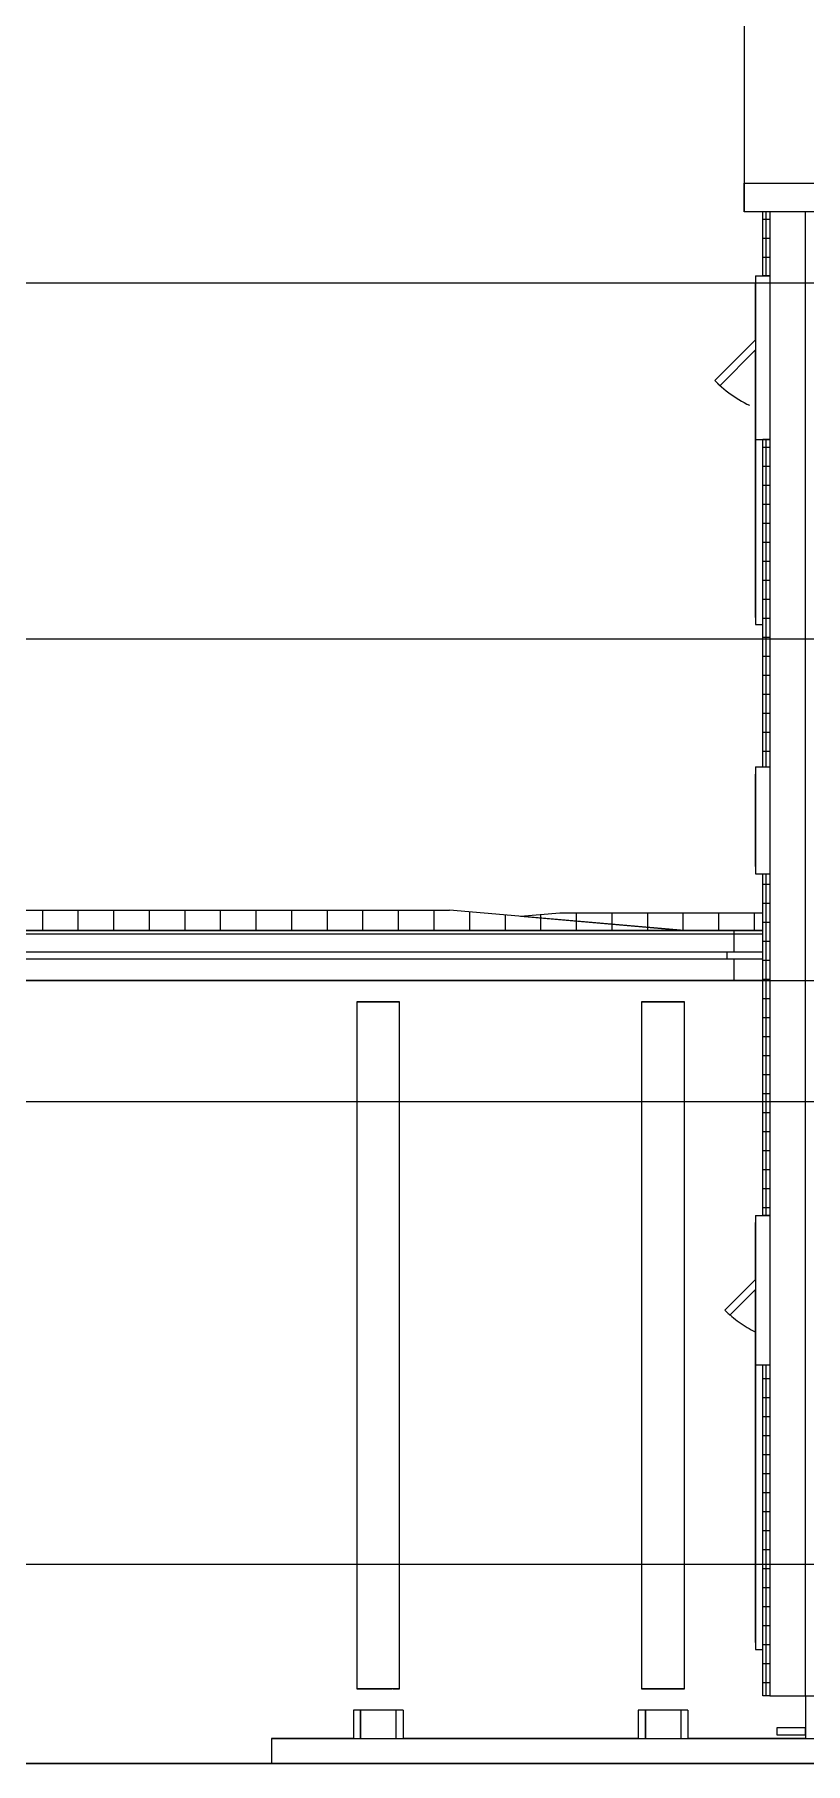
# Model space of a CAD drawing. Extents: x 692141 to 693595, y 1492301 to 1494225.
# Drawn here: x 692284.69 to 692290.11, y 1492374.81 to 1492386.96 of the extents above; entities that cross this region are included whole.
import ezdxf

# ---------------------------------------------------------------- set-up
doc = ezdxf.new("R2010")
doc.units = 0
doc.header["$MEASUREMENT"] = 0
for name, pattern in [('Centre', [7937.5, 1587.5, -1190.625, 3968.75, -1190.625]), ('Dash 0_6 mm', [3000, 1500, -1500]), ('Dash 0_6 mm_5_', [600, 300, -300]), ('Grid Line', [5556.25, 3175, -793.75, 793.75, -793.75])]:
    doc.linetypes.add(name, pattern=pattern)
for name, color, linetype, lineweight in [('A-COLS', 52, 'Continuous', 5), ('A-FLOR', 192, 'Continuous', 5), ('A-FLOR-LEVL', 8, 'Grid Line', 5), ('A-GENM', 13, 'Continuous', 5), ('A-GLAZ', 151, 'Continuous', 5), ('A-GLAZ-CWMG', 51, 'Continuous', 5), ('A-ROOF', 132, 'Continuous', 5), ('A-ROOF-OTLN', 132, 'Continuous', 5), ('A-ROOF-PATT', 132, 'Continuous', 5), ('A-WALL-PATT', 111, 'Continuous', 5)]:
    doc.layers.add(name, color=color, linetype=linetype, lineweight=lineweight)

# ---------------------------------------------------------------- blocks, each defined once
blk = doc.blocks.new('M_Round Column - 300mm Diameter-11754-500_ELEVATION 4')
at = {"layer": 'A-COLS', "color": 7}
for p, q in [((29199.30002449211, 5350.000000000031), (29199.30002449211, 525.0000000000019)), ((29349.30002449234, 5349.999999999999), (29199.30002449234, 5349.999999999999)), ((29199.30002449234, 5349.999999999999), (29499.30002449233, 5349.999999999999)), ((29499.30002449233, 5349.999999999999), (29349.30002449234, 5349.999999999999)), ((29499.30002449209, 525.0000000000019), (29499.30002449209, 5350.000000000031)), ((29199.30002449234, 524.9999999999986), (29447.52913458413, 524.9999999999986)), ((29349.30002449234, 524.9999999999986), (29199.30002449234, 524.9999999999986)), ((29499.30002449233, 524.9999999999986), (29349.30002449234, 524.9999999999986)), ((29452.6576200333, 524.9999999999986), (29499.30002449233, 524.9999999999986))]:
    blk.add_line(p, q, dxfattribs=at)
blk = doc.blocks.new('M_Round Column - 300mm Diameter-V137-500_ELEVATION 4')
at = {"layer": 'A-COLS', "color": 7}
for p, q in [((31199.30002449212, 5350.000000000031), (31199.30002449212, 525.0000000000019)), ((31349.30002449234, 5349.999999999999), (31199.30002449234, 5349.999999999999)), ((31199.30002449234, 5349.999999999999), (31499.30002449233, 5349.999999999999)), ((31499.30002449233, 5349.999999999999), (31349.30002449234, 5349.999999999999)), ((31499.30002449212, 525.0000000000019), (31499.30002449212, 5350.000000000031)), ((31199.30002449234, 524.9999999999986), (31499.30002449233, 524.9999999999986)), ((31349.30002449234, 524.9999999999986), (31199.30002449234, 524.9999999999986)), ((31499.30002449233, 524.9999999999986), (31349.30002449234, 524.9999999999986))]:
    blk.add_line(p, q, dxfattribs=at)
blk = doc.blocks.new('M_Chamfered Column - 350 x 350mm-12974-500_ELEVATION 4')
at = {"layer": 'A-COLS', "color": 7}
for p, q in [((29174.30002449233, 374.9999999999992), (29174.30002449233, 174.9999999999883)), ((29225.30002449234, 374.9999999999992), (29174.30002449233, 374.9999999999992)), ((29225.30002449233, 374.9999999999992), (29225.30002449233, 174.9999999999883)), ((29225.30002449234, 174.9999999999883), (29225.30002449234, 374.9999999999992)), ((29473.30002449234, 374.9999999999992), (29225.30002449234, 374.9999999999992)), ((29473.30002449233, 374.9999999999992), (29473.30002449233, 174.9999999999883)), ((29473.30002449234, 374.9999999999992), (29473.30002449234, 174.9999999999883)), ((29524.30002449234, 374.9999999999992), (29473.30002449234, 374.9999999999992)), ((29524.30002449234, 374.9999999999992), (29524.30002449234, 174.9999999999883))]:
    blk.add_line(p, q, dxfattribs=at)
blk = doc.blocks.new('HAVI-DC_R19_AR_801_WALK WAY ROOF_rvt-2-500_ELEVATION 4')
at = {"layer": 'A-ROOF-PATT'}
h = blk.add_hatch(dxfattribs=at)
h.set_pattern_fill('FP_98', color=8, style=0, pattern_type=2)
h.set_pattern_definition([(90, (0, -800.193), (-250, 1.530808498934192e-14), [])])
h.paths.add_polyline_path([(31499.30002449215, 5850.190991877155), (29849.30002449221, 5994.547286694955), (22125.70584769498, 5994.547286694955), (22125.70584769498, 5850.190991877155), (30498.67053138822, 5850.190991877155)], flags=0)
h = blk.add_hatch(dxfattribs=at)
h.set_pattern_fill('FP_99', color=8, style=0, pattern_type=2)
h.set_pattern_definition([(90, (0, -1315.432), (-250, 1.530808498934192e-14), [])])
h.paths.add_polyline_path([(32049.6473471228, 5850.190991877155), (32049.64734712279, 5974.862367840418), (30624.30037240957, 5974.862367840418), (30349.3000244922, 5950.802954931979), (31499.3000244922, 5850.190991877155)], flags=0)
at = {"layer": 'A-ROOF', "color": 7}
for p, q in [((22125.70584769518, 5994.547286694941), (29849.30002449241, 5994.547286694939)), ((31499.30002449234, 5850.190991877169), (29849.30002449241, 5994.54728669494)), ((30349.30002449239, 5950.802954931982), (30624.30037240975, 5974.862367840436)), ((30624.30037240975, 5974.862367840438), (32049.64734712294, 5974.862367840436)), ((22125.70584769518, 5850.190991877169), (31499.30002449234, 5850.190991877169)), ((22125.70584769518, 5850.000000000001), (31849.30002449233, 5850.000000000001)), ((30349.30002449239, 5950.802954931983), (31499.30002449238, 5850.190991877169)), ((31499.30002449238, 5850.190991877169), (32049.64734712294, 5850.190991877169)), ((31849.30002449238, 5850.000000000001), (32049.64734712294, 5850.000000000001)), ((31849.30002449233, 5826.000000000001), (31849.30002449233, 5850.000000000001)), ((31849.30002449238, 5826.000000000001), (31849.30002449238, 5850.000000000001)), ((31849.30002449233, 5826.000000000001), (22125.70584769518, 5826.000000000001)), ((32049.64734712294, 5826.000000000001), (31849.30002449238, 5826.000000000001))]:
    blk.add_line(p, q, dxfattribs=at)
at = {"layer": 'A-ROOF-OTLN', "color": 7}
for p, q in [((31849.30002449233, 5850.000000000001), (22125.70584769518, 5850.000000000001)), ((31849.30002449232, 5700.000000000002), (31849.30002449232, 5850.000000000001)), ((31849.30002449236, 5700.000000000002), (31849.30002449236, 5850.000000000001)), ((32049.64734712295, 5850.000000000001), (31849.30002449239, 5850.000000000001)), ((31799.30002449233, 5700), (22125.70584769518, 5700)), ((31849.30002449233, 5700.000000000002), (22125.70584769518, 5700.000000000002)), ((31849.30002449232, 5650.000000000001), (22125.70584769518, 5650.000000000001)), ((31799.30002449232, 5650.000000000001), (22125.70584769518, 5650.000000000001)), ((31799.30002449231, 5650.000000000001), (31799.30002449231, 5700.000000000002)), ((31799.30002449237, 5650.000000000001), (31799.30002449237, 5700.000000000002)), ((32049.64734712294, 5700), (31799.30002449239, 5700)), ((32049.64734712295, 5650.000000000001), (31799.30002449237, 5650.000000000001)), ((32049.64734712295, 5700.000000000002), (31849.30002449239, 5700.000000000002)), ((31849.30002449232, 5500.000000000002), (31849.30002449232, 5650.000000000001)), ((31849.30002449236, 5500.000000000002), (31849.30002449236, 5650.000000000001)), ((32049.64734712294, 5650.000000000001), (31849.30002449238, 5650.000000000001)), ((22125.70584769517, 5500), (29049.30002449238, 5500)), ((31849.30002449233, 5500.000000000002), (22125.70584769518, 5500.000000000002)), ((29049.30002449242, 5500), (32049.64734712294, 5500)), ((32049.64734712295, 5500.000000000002), (31849.30002449239, 5500.000000000002))]:
    blk.add_line(p, q, dxfattribs=at)
at = {"lineweight": 5}
for name, p in [('M_Round Column - 300mm Diameter-11754-500_ELEVATION 4', (0, 0)), ('M_Round Column - 300mm Diameter-V137-500_ELEVATION 4', (0, 0)), ('M_Chamfered Column - 350 x 350mm-12974-500_ELEVATION 4', (0, 0)), ('M_Chamfered Column - 350 x 350mm-12974-500_ELEVATION 4', (1999.999999999998, 0))]:
    blk.add_blockref(name, p, dxfattribs=at)
blk = doc.blocks.new('Window_Awning_Single_Glass Panel - 600 x 900 mm-97666-500_ELEVATION 4')
at = {"layer": 'A-GLAZ', "color": 250}
for p, q in [((31999.64734712297, 10000.00000000002), (31713.25124405505, 9713.603896932107)), ((31748.60658311438, 9678.24855787278), (31999.64734712299, 9929.289321881392)), ((31713.25124405505, 9713.603896932107), (31748.60658311438, 9678.24855787278))]:
    blk.add_line(p, q, dxfattribs=at)
at = {"layer": 'A-GLAZ', "color": 47, "linetype": 'Dash 0_6 mm_5_'}
blk.add_arc((32349.64734712295, 10350), 899.9999999999992, 224.9999999999998, 246.9104406165702, dxfattribs=at)
blk = doc.blocks.new('HAVI-DC_R19_AR_103_LEVEL 2 FLOOR_rvt-2-500_ELEVATION 4')
at = {"lineweight": 5}
blk.add_blockref('Window_Awning_Single_Glass Panel - 600 x 900 mm-97666-500_ELEVATION 4', (0, 0), dxfattribs=at)
blk = doc.blocks.new('M_Rectangular Column - 300 x 300mm-V143-500_ELEVATION 4')
at = {"layer": 'A-COLS'}
for p, q in [((32349.63631146728, 475.0000000000063), (32349.63631146728, 174.9999999999889)), ((32649.63631146728, 174.9999999999888), (32649.63631146728, 475.000000000006))]:
    blk.add_line(p, q, dxfattribs=at)
blk = doc.blocks.new('Window_Awning_Single_Glass Panel - 900 x 800 mm-742665-500_ELEVATION 4')
at = {"layer": 'A-GLAZ', "color": 250}
for p, q in [((31999.64734712273, 3400.00000000128), (31783.96192217358, 3184.314575052141)), ((31819.31726123291, 3148.959235992813), (31999.64734712279, 3329.289321882694)), ((31783.96192217358, 3184.314575052141), (31819.31726123291, 3148.959235992813))]:
    blk.add_line(p, q, dxfattribs=at)
at = {"layer": 'A-GLAZ', "color": 47, "linetype": 'Dash 0_6 mm'}
blk.add_arc((32349.64734712282, 3750.000000001377), 799.9999999999995, 224.9999999999994, 243.8871228468171, dxfattribs=at)
blk = doc.blocks.new('Rectangular Mullion - 50 x 200-177366-500_ELEVATION 4')
at = {"layer": 'A-GLAZ-CWMG', "color": 7}
for p, q in [((32349.6363114673, 250), (32149.6444857, 250)), ((32149.6444857, 250), (32149.6444857, 200)), ((32349.6444857, 200), (32349.6444857, 250)), ((32149.6444857, 200), (32349.6363114673, 200))]:
    blk.add_line(p, q, dxfattribs=at)
blk = doc.blocks.new('METAL SHEET WINDOW OPENING - 2200 x 0600-287257-500_ELEVATION 4')
at = {"layer": 'A-GENM', "color": 7}
for p, q in [((31999.64734712282, 7000.000000000002), (32099.64734712285, 7000.000000000002)), ((31999.64734712282, 7000.000000000003), (31999.64734712282, 6250.000000000006)), ((31999.64734712283, 6300.000000000005), (31999.64734712283, 6950.000000000002)), ((31999.64734712282, 6250.000000000006), (32099.64734712285, 6250.000000000006))]:
    blk.add_line(p, q, dxfattribs=at)
blk = doc.blocks.new('METAL SHEET WINDOW OPENING - 2200 x 0900-287115-500_ELEVATION 4')
at = {"layer": 'A-GENM', "color": 7}
for p, q in [((31999.64734712282, 3850.000000001375), (32099.64734712285, 3850.000000001375)), ((31999.64734712282, 3850.000000001376), (31999.64734712282, 2800.00000000138)), ((31999.64734712283, 3400.000000001317), (31999.64734712283, 3800.000000001376)), ((31999.64734712283, 2850.00000000138), (31999.64734712283, 3329.289321882673)), ((31999.64734712282, 2800.00000000138), (32099.64734712285, 2800.00000000138))]:
    blk.add_line(p, q, dxfattribs=at)
blk = doc.blocks.new('METAL SHEET WINDOW OPENING - 2500 x 2900-248184-500_ELEVATION 4')
at = {"layer": 'A-GENM', "color": 7}
for p, q in [((31999.64734712314, 3850.000000001378), (32049.64734712309, 3850.000000001378)), ((31999.64734712314, 3850.000000001378), (31999.64734712314, 3400.00000000165)), ((31999.64734712316, 3400.000000001694), (31999.64734712316, 3800.000000001377)), ((31999.64734712314, 3329.289321883005), (31999.64734712314, 800.0000000013829)), ((31999.64734712316, 850.0000000013829), (31999.64734712316, 3329.289321883006)), ((31999.64734712314, 800.0000000013829), (32049.647347123, 800.0000000013829))]:
    blk.add_line(p, q, dxfattribs=at)

msp = doc.modelspace()

# ---------------------------------------------------------------- hatches: boundary and pattern name
at = {"layer": 'A-WALL-PATT'}
h = msp.add_hatch(dxfattribs=at)
h.set_pattern_fill('FP_45', color=8, scale=0.001, style=0, pattern_type=2)
h.set_pattern_definition([(0, (692289.8330634233, 1492382.324227746), (0, 0.133526), []), (90, (692289.8330634233, 1492382.324227746), (-0.15, 9.184850993605149e-18), [])])
h.paths.add_polyline_path([(692289.8580637705, 1492375.288383747), (692289.8580637705, 1492377.613383746), (692289.8080637704, 1492377.613383746), (692289.8080637704, 1492375.288383747)], flags=0)
h.paths.add_polyline_path([(692289.8080637704, 1492378.663383747), (692289.8580637705, 1492378.663383747), (692289.8580637705, 1492381.063383746), (692289.8080637704, 1492381.063383746), (692289.8080637704, 1492380.224180716)], flags=0)
h.paths.add_polyline_path([(692289.8580637705, 1492381.813383746), (692289.8580637705, 1492384.113383746), (692289.8080637704, 1492384.113383746), (692289.8080637704, 1492381.813383746), (692289.8291646879, 1492381.813383746)], flags=0)
h.paths.add_polyline_path([(692289.8080637704, 1492385.263383746), (692289.8580637705, 1492385.263383746), (692289.8525715276, 1492385.713383746), (692289.8080637704, 1492385.713383746)], flags=0)
h.paths.add_polyline_path([(692289.8580637705, 1492387.049750566), (692289.8580637705, 1492389.360070762), (692289.8080637704, 1492389.360070762), (692289.8080637704, 1492387.049750566), (692289.8362611918, 1492387.049750566)], flags=0)
h = msp.add_hatch(dxfattribs=at)
h.set_pattern_fill('FP_41', color=8, scale=0.001, style=0, pattern_type=2)
h.set_pattern_definition([(90, (692296.1080524233, 1492374.813383746), (-0.5, 3.061616997868383e-17), [])])
h.paths.add_polyline_path([(692289.8580637705, 1492375.288383747), (692296.1080527348, 1492375.288383747), (692296.1080527348, 1492385.713383746), (692289.8580637705, 1492385.713383746), (692289.8580637705, 1492375.355746503)], flags=0)

# ---------------------------------------------------------------- linework, layer by layer
at = {"layer": 'A-FLOR', "color": 90, "lineweight": 9}
msp.add_line((692717.3624908916, 1492374.813383746), (692229.6700198601, 1492374.813383746), dxfattribs=at)
at = {"layer": 'A-FLOR-LEVL', "linetype": 'Centre'}
for p, q in [((692278.3000830481, 1492385.213383747), (692547.7862502306, 1492385.213383747)), ((692278.3000830481, 1492382.713383747), (692547.7862502306, 1492382.713383747)), ((692278.3000830481, 1492380.313383746), (692547.7862502306, 1492380.313383746)), ((692278.3000830481, 1492379.463383747), (692547.7862502306, 1492379.463383747)), ((692278.3000830481, 1492376.213383747), (692544.7862502306, 1492376.213383747)), ((692278.3000830481, 1492374.813383746), (692724.9906739572, 1492374.813383746))]:
    msp.add_line(p, q, dxfattribs=at)
at = {"layer": 'A-WALL-PATT', "color": 8}
for p, q in [((692289.6780637704, 1492387.049750566), (692289.6780637704, 1492385.914147714)), ((692289.6780637704, 1492385.914147714), (692290.2380637705, 1492385.914147714)), ((692289.6780637704, 1492385.914147714), (692289.6780637704, 1492385.713383746)), ((692289.6780637704, 1492385.913383747), (692300.6880527348, 1492385.913383747)), ((692289.6780637704, 1492385.713383746), (692289.6780637704, 1492385.913383747)), ((692300.6880527348, 1492385.713383746), (692289.6780637704, 1492385.713383746)), ((692290.2380637705, 1492385.713383746), (692289.6780637704, 1492385.713383746)), ((692289.8080637704, 1492385.263383746), (692289.8080637704, 1492385.713383746)), ((692289.8080637704, 1492385.263383746), (692289.8080637704, 1492385.713383746)), ((692289.8080637704, 1492385.263383746), (692289.8080637704, 1492385.713383746)), ((692296.1080527348, 1492385.713383746), (692289.8580637705, 1492385.713383746)), ((692289.8580637705, 1492385.713383746), (692289.8580637705, 1492375.288383747)), ((692289.8580637705, 1492385.713383746), (692289.8580637705, 1492385.263383746)), ((692289.8580637705, 1492385.713383746), (692289.8580637705, 1492385.263383746)), ((692289.8580637705, 1492385.713383746), (692289.8580637705, 1492385.263383746)), ((692289.7580637705, 1492385.263383746), (692289.8580637705, 1492385.263383746)), ((692289.7580637705, 1492385.263383746), (692289.7580637705, 1492384.813383746)), ((692289.7580637705, 1492385.263383746), (692289.8580637705, 1492385.263383746)), ((692289.7580637705, 1492385.263383746), (692289.7580637705, 1492384.113383746)), ((692289.7580637705, 1492384.813383746), (692289.7580637705, 1492385.213383746)), ((692289.7580637705, 1492384.813383746), (692289.7580637705, 1492385.213383746)), ((692289.8080637704, 1492385.263383746), (692289.8580637705, 1492385.263383746)), ((692289.8080637704, 1492385.263383746), (692289.8580637705, 1492385.263383746)), ((692289.8080637704, 1492385.263383746), (692289.8580637705, 1492385.263383746)), ((692289.8080637704, 1492385.263383746), (692289.8580637705, 1492385.263383746)), ((692289.8080637704, 1492385.263383746), (692289.8580637705, 1492385.263383746)), ((692289.8080637704, 1492385.263383746), (692289.8580637705, 1492385.263383746)), ((692289.8580637705, 1492385.263383746), (692289.8080637704, 1492385.263383746)), ((692289.7580637705, 1492384.742673068), (692289.7580637705, 1492382.813383746)), ((692289.7580637705, 1492382.863383746), (692289.7580637705, 1492384.742673068)), ((692289.7580637705, 1492384.163383747), (692289.7580637705, 1492384.742673068)), ((692289.7580637705, 1492384.113383746), (692289.8580637705, 1492384.113383746)), ((692289.8080637704, 1492381.813383746), (692289.8080637704, 1492384.113383746)), ((692289.8580637705, 1492384.113383746), (692289.8080637704, 1492384.113383746)), ((692289.8080637704, 1492384.113383746), (692289.8580637705, 1492384.113383746)), ((692289.8080637704, 1492384.113383746), (692289.8580637705, 1492384.113383746)), ((692289.8080637704, 1492381.813383746), (692289.8080637704, 1492384.113383746)), ((692289.8580637705, 1492384.113383746), (692289.8580637705, 1492381.813383746)), ((692289.8580637705, 1492384.113383746), (692289.8580637705, 1492381.813383746)), ((692289.7580637705, 1492382.813383746), (692289.8080637704, 1492382.813383746)), ((692289.8080637704, 1492381.813383746), (692289.8080637704, 1492382.813383746)), ((692289.8580637705, 1492382.813383746), (692289.8580637705, 1492381.813383746)), ((692289.8080637704, 1492378.663383747), (692289.8080637704, 1492381.063383746)), ((692289.8080637704, 1492378.663383747), (692289.8080637704, 1492381.063383746)), ((692289.8080637704, 1492378.663383747), (692289.8080637704, 1492381.063383746)), ((692289.8580637705, 1492381.063383746), (692289.8580637705, 1492378.663383747)), ((692289.8580637705, 1492381.063383746), (692289.8580637705, 1492378.663383747)), ((692289.8580637705, 1492381.063383746), (692289.8580637705, 1492378.663383747)), ((692289.8080637704, 1492378.663383747), (692289.8580637705, 1492378.663383747)), ((692289.8080637704, 1492378.663383747), (692289.8580637705, 1492378.663383747)), ((692289.8580637705, 1492378.663383747), (692289.8080637704, 1492378.663383747)), ((692289.8080637704, 1492375.288383747), (692289.8080637704, 1492377.613383746)), ((692289.8080637704, 1492377.613383746), (692289.8580637705, 1492377.613383746)), ((692289.8080637704, 1492377.613383746), (692289.8580637705, 1492377.613383746)), ((692289.8080637704, 1492377.613383746), (692289.8580637705, 1492377.613383746)), ((692289.8080637704, 1492375.288383747), (692289.8080637704, 1492377.613383746)), ((692289.8080637704, 1492375.288383747), (692289.8080637704, 1492377.613383746)), ((692289.8580637705, 1492377.613383746), (692289.8580637705, 1492375.288383747)), ((692289.8580637705, 1492377.613383746), (692289.8580637705, 1492375.288383747)), ((692289.8580637705, 1492377.613383746), (692289.8580637705, 1492375.288383747)), ((692289.8580637705, 1492375.288383747), (692289.8080637704, 1492375.288383747)), ((692289.8580637705, 1492375.288383747), (692289.8080637704, 1492375.288383747)), ((692289.8580637705, 1492375.288383747), (692289.8080637704, 1492375.288383747)), ((692289.8580637705, 1492375.288383747), (692296.1080527348, 1492375.288383747)), ((692286.3573691251, 1492374.988383747), (692286.3573691251, 1492374.813383746)), ((692286.9314104642, 1492374.988383747), (692286.3573691251, 1492374.988383747)), ((692286.3573691251, 1492374.988383747), (692295.4179180651, 1492374.988383747)), ((692286.3573691251, 1492374.988383747), (692286.3573691251, 1492374.813383746)), ((692288.9320622204, 1492374.988383747), (692287.2817985115, 1492374.988383747)), ((692290.1078554323, 1492374.988383747), (692289.2825073618, 1492374.988383747)), ((692289.9080609089, 1492374.988383747), (692290.1080527348, 1492374.988383747)), ((692286.363548353, 1492374.813383746), (692286.3573691251, 1492374.813383746)), ((692286.382081601, 1492374.813383746), (692286.3635507546, 1492374.813383746)), ((692286.4129450014, 1492374.813383746), (692286.3820880003, 1492374.813383746)), ((692286.4561005433, 1492374.813383746), (692286.4129579441, 1492374.813383746)), ((692286.5114948994, 1492374.813383746), (692286.456122421, 1492374.813383746)), ((692286.5790596033, 1492374.813383746), (692286.5115280651, 1492374.813383746)), ((692286.6587111421, 1492374.813383746), (692286.5791063776, 1492374.813383746)), ((692286.750351062, 1492374.813383746), (692286.6587738093, 1492374.813383746)), ((692286.8538660902, 1492374.813383746), (692286.7504318653, 1492374.813383746)), ((692286.9691282745, 1492374.813383746), (692286.8539672266, 1492374.813383746)), ((692287.0959951428, 1492374.813383746), (692286.9692518895, 1492374.813383746)), ((692287.234309878, 1492374.813383746), (692287.0961433246, 1492374.813383746)), ((692287.3839015128, 1492374.813383746), (692287.234484653, 1492374.813383746)), ((692287.5445851408, 1492374.813383746), (692287.3841048393, 1492374.813383746)), ((692287.7161621441, 1492374.813383746), (692287.5448189048, 1492374.813383746)), ((692287.8984204403, 1492374.813383746), (692287.716428154, 1492374.813383746)), ((692288.0911347438, 1492374.813383746), (692287.8987204222, 1492374.813383746)), ((692288.2940668445, 1492374.813383746), (692288.0914703365, 1492374.813383746)), ((692288.5069659022, 1492374.813383746), (692288.2944395957, 1492374.813383746)), ((692288.7295687564, 1492374.813383746), (692288.507377263, 1492374.813383746)), ((692288.9616002522, 1492374.813383746), (692288.7300200787, 1492374.813383746)), ((692289.2027735799, 1492374.813383746), (692288.9620927832, 1492374.813383746)), ((692289.4527906294, 1492374.813383746), (692289.2033084593, 1492374.813383746)), ((692289.7113423595, 1492374.813383746), (692289.4533688859, 1492374.813383746)), ((692289.9781091792, 1492374.813383746), (692289.7119649063, 1492374.813383746)), ((692290.2527613424, 1492374.813383746), (692289.9787768123, 1492374.813383746))]:
    msp.add_line(p, q, dxfattribs=at)

# ---------------------------------------------------------------- block references
at = {"color": 130, "lineweight": 5, "xscale": 0.001, "yscale": 0.001, "zscale": 0.001}
msp.add_blockref('HAVI-DC_R19_AR_801_WALK WAY ROOF_rvt-2-500_ELEVATION 4', (692257.7584164233, 1492374.813383746), dxfattribs=at)
at = {"layer": 'A-WALL-PATT', "color": 8}
for name, xscale, yscale, zscale in [('HAVI-DC_R19_AR_103_LEVEL 2 FLOOR_rvt-2-500_ELEVATION 4', 0.001, 0.001, 0.001), ('METAL SHEET WINDOW OPENING - 2200 x 0600-287257-500_ELEVATION 4', 0.001, 0.001, 0.001), ('METAL SHEET WINDOW OPENING - 2200 x 0900-287115-500_ELEVATION 4', 0.001, 0.001, 0.001), ('METAL SHEET WINDOW OPENING - 2500 x 2900-248184-500_ELEVATION 4', 0.001, 0.001, 0.001), ('Window_Awning_Single_Glass Panel - 900 x 800 mm-742665-500_ELEVATION 4', 0.0009999999999999998, 0.0009999999999999998, 0.0009999999999999998), ('M_Rectangular Column - 300 x 300mm-V143-500_ELEVATION 4', 0.001, 0.001, 0.001), ('Rectangular Mullion - 50 x 200-177366-500_ELEVATION 4', 0.001, 0.001, 0.001)]:
    msp.add_blockref(name, (692257.7584164233, 1492374.813383746), dxfattribs=dict(at, xscale=xscale, yscale=yscale, zscale=zscale))

doc.saveas('drawing.dxf')
